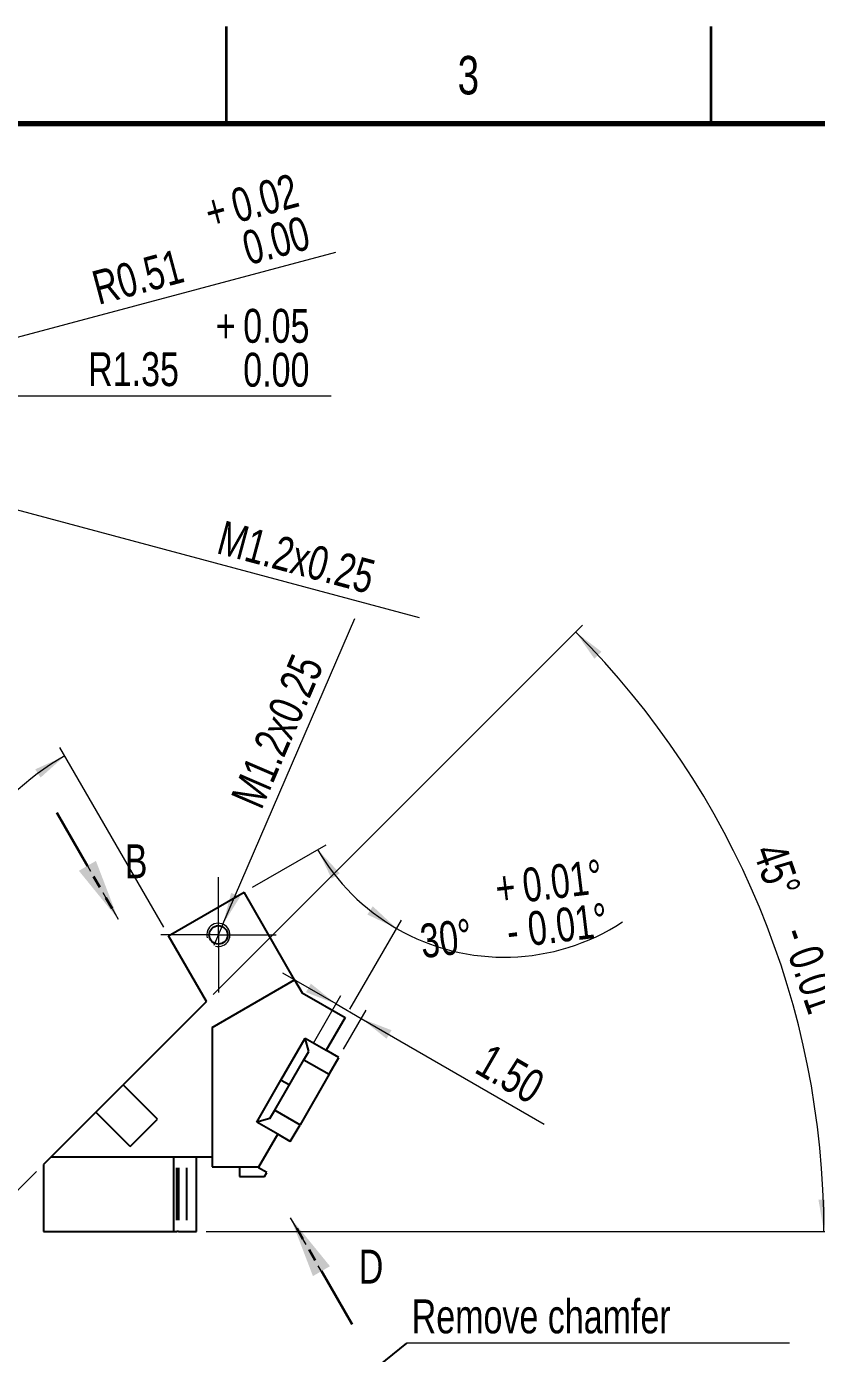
# Model space of a CAD drawing. Header units: millimetres. Extents: x 0 to 420, y 0 to 297.
# Drawn here: x 239.4 to 320.9, y 160.1 to 297 of the extents above; entities that cross this region are included whole.
import ezdxf

# ---------------------------------------------------------------- set-up
doc = ezdxf.new("R2010")
doc.units = ezdxf.units.MM
doc.linetypes.add('HIDDEN', pattern=[1.905, 1.27, -0.635])
doc.linetypes.add('PHANTOM', pattern=[12.7, 6.35, -1.27, 1.27, -1.27, 1.27, -1.27])
doc.styles.add('SLDTEXTSTYLE0', font='TXT', dxfattribs={"width": 0.75})
doc.dimstyles.new('SLDDIMSTYLE0', dxfattribs={"dimtxt": 3.5, "dimasz": 3.302, "dimexe": 0, "dimexo": 0.0625, "dimgap": 0.875, "dimtad": 1, "dimdec": 4, "dimlfac": 0.5, "dimzin": 12, "dimdsep": 46, "dimtxsty": 'SLDTEXTSTYLE0', "dimsah": 1, "dimcen": 0.09, "dimazin": 3, "dimtol": 1, "dimtp": 0.01, "dimtm": 0.01, "dimtfac": 1, "dimtofl": 0, "dimtmove": 0, "dimatfit": 3, "dimfxl": 0, "dimfrac": 2, "dimtolj": 1, "dimarcsym": 0})
doc.dimstyles.new('SLDDIMSTYLE1', dxfattribs={"dimtxt": 3.5, "dimasz": 3.302, "dimexe": 0, "dimexo": 0.0625, "dimgap": 0.875, "dimtad": 1, "dimlfac": 0.5, "dimrnd": 1e-09, "dimzin": 4, "dimdsep": 46, "dimtxsty": 'SLDTEXTSTYLE0', "dimsah": 1, "dimcen": 0.09, "dimadec": 0, "dimazin": 1, "dimtfac": 1, "dimtmove": 0, "dimatfit": 0, "dimfxl": 0, "dimfrac": 2, "dimtolj": 1, "dimtzin": 12, "dimarcsym": 0})
doc.dimstyles.new('SLDDIMSTYLE12', dxfattribs={"dimtxt": 3.5, "dimasz": 3.302, "dimexe": 0, "dimexo": 0.0625, "dimgap": 0.875, "dimtad": 1, "dimlfac": 0.5, "dimrnd": 1e-09, "dimzin": 12, "dimdsep": 46, "dimtxsty": 'SLDTEXTSTYLE0', "dimsah": 1, "dimcen": 0, "dimadec": 0, "dimazin": 3, "dimtol": 1, "dimtp": 0.05, "dimtfac": 1, "dimtofl": 0, "dimtmove": 0, "dimatfit": 3, "dimfxl": 0, "dimfrac": 2, "dimtolj": 1, "dimtzin": 0, "dimarcsym": 0})
doc.dimstyles.new('SLDDIMSTYLE13', dxfattribs={"dimtxt": 3.5, "dimasz": 3.302, "dimexe": 0, "dimexo": 0.0625, "dimgap": 0.875, "dimtad": 1, "dimlfac": 0.5, "dimrnd": 1e-09, "dimdsep": 46, "dimtxsty": 'SLDTEXTSTYLE0', "dimsah": 1, "dimcen": 0, "dimadec": 0, "dimazin": 2, "dimtol": 1, "dimtp": 0.02, "dimtfac": 1, "dimtofl": 0, "dimtmove": 1, "dimatfit": 3, "dimfxl": 0, "dimfrac": 2, "dimtolj": 1, "dimtzin": 0, "dimarcsym": 0})
doc.dimstyles.new('SLDDIMSTYLE2', dxfattribs={"dimtxt": 3.5, "dimasz": 3.302, "dimexe": 0, "dimexo": 0.0625, "dimgap": 0.875, "dimtad": 1, "dimlfac": 0.5, "dimrnd": 1e-09, "dimzin": 12, "dimdsep": 46, "dimtxsty": 'SLDTEXTSTYLE0', "dimblk1": 'NONE', "dimsah": 1, "dimcen": 0, "dimadec": 0, "dimazin": 3, "dimtfac": 1, "dimtmove": 0, "dimatfit": 3, "dimldrblk": 'NONE', "dimfxl": 0, "dimfrac": 2, "dimtolj": 1, "dimtzin": 12, "dimarcsym": 0})
doc.dimstyles.new('SLDDIMSTYLE7', dxfattribs={"dimtxt": 3.5, "dimasz": 3.302, "dimexe": 0, "dimexo": 0.0625, "dimgap": 0.875, "dimtad": 1, "dimlfac": 0.5, "dimrnd": 1e-09, "dimzin": 4, "dimdsep": 46, "dimtxsty": 'SLDTEXTSTYLE0', "dimsah": 1, "dimcen": 0.09, "dimadec": 0, "dimazin": 1, "dimtol": 1, "dimtp": 0.1, "dimtm": 0.05, "dimtfac": 1, "dimtofl": 0, "dimtmove": 0, "dimatfit": 3, "dimfxl": 0, "dimfrac": 2, "dimtolj": 1, "dimtzin": 0, "dimarcsym": 0})
doc.dimstyles.new('SLDDIMSTYLE8', dxfattribs={"dimtxt": 0.18, "dimasz": 3.302, "dimexe": 0, "dimexo": 0.0625, "dimgap": 0, "dimtad": 0, "dimtih": 1, "dimtoh": 1, "dimdec": 0, "dimrnd": 1e-09, "dimzin": 0, "dimdsep": 46, "dimtxsty": 'Standard', "dimsah": 1, "dimcen": 0.09, "dimadec": 0, "dimazin": 0, "dimtfac": 3.302, "dimtdec": 0, "dimtofl": 0, "dimtmove": 0, "dimatfit": 3, "dimfxl": 0, "dimfrac": 2, "dimtolj": 1, "dimtzin": 0, "dimarcsym": 0})

# ---------------------------------------------------------------- blocks, each defined once
blk = doc.blocks.new('_D')
at = {"color": 7, "linetype": 'Continuous', "lineweight": 0}
for p, q in [((253.52, 204.06), (242.81, 222.61)), ((240.41, 178.88), (236.54, 175.02))]:
    blk.add_line(p, q, dxfattribs=at)
at = {"color": 7, "linetype": 'Continuous', "lineweight": 18}
blk.add_arc((257.93, 196.41), 29.25, 120, 225, dxfattribs=at)
for points in [[(243.31, 221.74), (240.27, 220.36), (240.82, 219.51)], [(237.25, 175.73), (235.43, 178.53), (234.67, 177.85)]]:
    blk.add_solid(points, dxfattribs=at)
at = {"color": 7, "linetype": 'Continuous', "lineweight": 18, "char_height": 3.5, "attachment_point": 1, "rotation": 92.0479, "style": 'SLDTEXTSTYLE0'}
for s, insert in [('0.01°', (219.62, 196.46)), ('0.01°', (224.14, 196.62)), ('+', (219.72, 193.63)), ('-', (224.22, 194.43)), ('105°', (224.58, 182.88))]:
    blk.add_mtext(s, dxfattribs=dict(at, insert=insert))
blk = doc.blocks.new('_D_1')
at = {"color": 7, "linetype": 'Continuous', "lineweight": 0}
for p, q in [((258.64, 197.12), (296.74, 235.22)), ((257.91, 172.67), (322.65, 172.67))]:
    blk.add_line(p, q, dxfattribs=at)
at = {"color": 7, "linetype": 'Continuous', "lineweight": 18}
blk.add_arc((234.19, 172.67), 87.46, 0, 45, dxfattribs=at)
for points in [[(296.04, 234.51), (297.96, 231.78), (298.69, 232.49)], [(321.65, 172.67), (322.1, 175.98), (321.08, 175.96)]]:
    blk.add_solid(points, dxfattribs=at)
at = {"color": 7, "linetype": 'Continuous', "lineweight": 18, "char_height": 3.5, "attachment_point": 1, "rotation": 288.9865, "style": 'SLDTEXTSTYLE0'}
for s, insert in [('45°', (317.62, 213.05)), ('+', (324.56, 206.63)), ('-', (320.49, 204.55)), ('0.01°', (325.48, 203.95)), ('0.01°', (321.2, 202.48))]:
    blk.add_mtext(s, dxfattribs=dict(at, insert=insert))
blk = doc.blocks.new('_D_2')
at = {"color": 7, "linetype": 'Continuous', "lineweight": 0}
for p, q in [((262.68, 208.19), (270.28, 212.58)), ((272.74, 195.61), (278.05, 204.81))]:
    blk.add_line(p, q, dxfattribs=at)
at = {"color": 7, "linetype": 'Continuous', "lineweight": 18}
for start, end in [(210, 240), (240, 303.2633)]:
    blk.add_arc((288.66, 223.2), 22.23, start, end, dxfattribs=at)
for points in [[(269.41, 212.08), (270.85, 209.07), (271.69, 209.64)], [(277.55, 203.94), (275.1, 206.22), (274.53, 205.38)]]:
    blk.add_solid(points, dxfattribs=at)
at = {"color": 7, "linetype": 'Continuous', "lineweight": 18, "char_height": 3.5, "attachment_point": 1, "rotation": 6.8541, "style": 'SLDTEXTSTYLE0'}
for s, insert in [('0.01°', (290.36, 210.11)), ('+', (287.55, 209.77)), ('0.01°', (290.9, 205.62)), ('30°', (279.81, 204.34)), ('-', (288.72, 205.36))]:
    blk.add_mtext(s, dxfattribs=dict(at, insert=insert))
blk = doc.blocks.new('_D_3')
at = {"color": 7, "linetype": 'Continuous', "lineweight": 0}
for p, q in [((271.31, 196.15), (265.81, 199.32)), ((268.99, 192.12), (271.81, 197.01)), ((271.31, 196.15), (273.91, 194.65)), ((272.09, 191.49), (274.41, 195.51)), ((273.91, 194.65), (292.78, 183.75))]:
    blk.add_line(p, q, dxfattribs=at)
at = {"color": 7, "linetype": 'Continuous', "lineweight": 18}
for points in [[(271.31, 196.15), (268.71, 198.24), (268.2, 197.36)], [(273.91, 194.65), (276.52, 192.56), (277.03, 193.44)]]:
    blk.add_solid(points, dxfattribs=at)
at = {"color": 7, "linetype": 'Continuous', "lineweight": 18, "insert": (287.2, 192.18), "char_height": 3.5, "attachment_point": 1, "rotation": 330, "style": 'SLDTEXTSTYLE0'}
blk.add_mtext('1.50', dxfattribs=at)
blk = doc.blocks.new('_D_4')
at = {"color": 7, "linetype": 'Continuous', "lineweight": 0}
for q in [(273.23, 235.93), (258.69, 202.18)]:
    blk.add_line((259.64, 204.38), q, dxfattribs=at)
at = {"color": 7, "linetype": 'Continuous', "lineweight": 18}
blk.add_solid([(259.64, 204.38), (261.41, 207.21), (260.48, 207.61)], dxfattribs=at)
at = {"color": 7, "linetype": 'Continuous', "lineweight": 18, "insert": (260.38, 217.46), "char_height": 3.5, "attachment_point": 1, "rotation": 66.698, "style": 'SLDTEXTSTYLE0'}
blk.add_mtext('M1.2x0.25', dxfattribs=at)
blk = doc.blocks.new('_None')
blk = doc.blocks.new('SW_CENTERMARKSYMBOL_0')
at = {"color": 0, "linetype": 'Continuous', "lineweight": 18}
for p, q in [((0, 5), (0, 5.95)), ((0, 0), (0, 5)), ((-5, 0), (-5.95, 0)), ((0, 0), (-5, 0)), ((0, 0), (0, -5)), ((0, 0), (5, 0)), ((5, 0), (5.95, 0)), ((0, -5), (0, -5.95))]:
    blk.add_line(p, q, dxfattribs=at)
blk = doc.blocks.new('SW_PROJECTIONARROW_0')
at = {"color": 0, "linetype": 'HIDDEN', "lineweight": 18}
blk.add_line((242.48, 215.9), (248.83, 204.9), dxfattribs=at)
blk.add_line((242.48, 215.9), (248.83, 204.9), dxfattribs=at)
at = {"color": 0, "linetype": 'PHANTOM', "lineweight": 35}
blk.add_line((242.48, 215.9), (248.83, 204.9), dxfattribs=at)
at = {"color": 0, "linetype": 'Continuous', "lineweight": 25}
blk.add_solid([(248.83, 204.9), (246.53, 210.91), (244.77, 209.89)], dxfattribs=at)
blk.add_solid([(248.83, 204.9), (246.53, 210.91), (244.77, 209.89)], dxfattribs=at)
at = {"color": 0, "linetype": 'Continuous', "lineweight": 25, "insert": (249.5, 212.62), "char_height": 3.5, "attachment_point": 1, "style": 'SLDTEXTSTYLE0'}
blk.add_mtext('B', dxfattribs=at)
blk.add_mtext('B', dxfattribs=at)
blk = doc.blocks.new('SW_PROJECTIONARROW_1')
at = {"color": 0, "linetype": 'HIDDEN', "lineweight": 18}
blk.add_line((272.97, 163.08), (266.62, 174.08), dxfattribs=at)
blk.add_line((272.97, 163.08), (266.62, 174.08), dxfattribs=at)
at = {"color": 0, "linetype": 'PHANTOM', "lineweight": 35}
blk.add_line((272.97, 163.08), (266.62, 174.08), dxfattribs=at)
at = {"color": 0, "linetype": 'Continuous', "lineweight": 25}
blk.add_solid([(266.62, 174.08), (268.92, 168.07), (270.68, 169.09)], dxfattribs=at)
blk.add_solid([(266.62, 174.08), (268.92, 168.07), (270.68, 169.09)], dxfattribs=at)
at = {"color": 0, "linetype": 'Continuous', "lineweight": 25, "insert": (273.65, 170.8), "char_height": 3.5, "attachment_point": 1, "style": 'SLDTEXTSTYLE0'}
blk.add_mtext('D', dxfattribs=at)
blk.add_mtext('D', dxfattribs=at)
blk = doc.blocks.new('_D_9')
at = {"color": 7, "linetype": 'Continuous', "lineweight": 0}
for p, q in [((343.54, 152.94), (343.54, 183.95)), ((274.97, 152.94), (344.54, 152.94)), ((343.54, 152.94), (343.54, 135.14)), ((274.97, 135.14), (344.54, 135.14))]:
    blk.add_line(p, q, dxfattribs=at)
at = {"color": 7, "linetype": 'Continuous', "lineweight": 18}
for centre, start, end in [((339.01, 173.83), 63.4349, 116.5651), ((339.01, 169.7), 243.4349, 296.5651)]:
    blk.add_arc(centre, 10.12, start, end, dxfattribs=at)
for points in [[(343.54, 152.94), (343.03, 149.64), (344.05, 149.64)], [(343.54, 135.14), (344.05, 138.44), (343.03, 138.44)]]:
    blk.add_solid(points, dxfattribs=at)
at = {"color": 7, "linetype": 'Continuous', "lineweight": 18, "char_height": 3.5, "attachment_point": 1, "rotation": 90, "style": 'SLDTEXTSTYLE0'}
for s, insert in [('0.10', (334.5, 173.83)), ('0.05', (339.03, 173.83)), ('+', (334.5, 171)), ('-', (339.03, 171.64)), ('8.90', (338.97, 160.65))]:
    blk.add_mtext(s, dxfattribs=dict(at, insert=insert))
blk = doc.blocks.new('SW_NOTE_0_3')
at = {"color": 0, "linetype": 'Continuous', "lineweight": 0}
blk.add_line((39.46, 0), (0, 0), dxfattribs=at)
at = {"color": 0, "linetype": 'Continuous', "lineweight": 0, "insert": (0.49, 4.53), "char_height": 3.5, "attachment_point": 1, "style": 'SLDTEXTSTYLE0'}
blk.add_mtext('Remove chamfer', dxfattribs=at)
blk = doc.blocks.new('_D_16')
at = {"color": 7, "linetype": 'Continuous', "lineweight": 0}
for q in [(227.06, 258.88), (270.79, 258.88)]:
    blk.add_line((229.75, 258.88), q, dxfattribs=at)
at = {"color": 7, "linetype": 'Continuous', "lineweight": 18}
blk.add_solid([(229.75, 258.88), (233.06, 258.37), (233.06, 259.39)], dxfattribs=at)
at = {"color": 7, "linetype": 'Continuous', "lineweight": 18, "char_height": 3.5, "attachment_point": 1, "style": 'SLDTEXTSTYLE0'}
for s, insert in [('+', (258.9, 267.87)), ('0.05', (261.73, 267.87)), ('R1.35', (245.73, 263.4)), ('0.00', (261.73, 263.34))]:
    blk.add_mtext(s, dxfattribs=dict(at, insert=insert))
blk = doc.blocks.new('_D_17')
at = {"color": 7, "linetype": 'Continuous', "lineweight": 0}
for q in [(271.27, 273.73), (218.43, 259.61)]:
    blk.add_line((224.57, 261.25), q, dxfattribs=at)
at = {"color": 7, "linetype": 'Continuous', "lineweight": 18}
blk.add_solid([(224.57, 261.25), (221.25, 260.89), (221.51, 259.91)], dxfattribs=at)
at = {"color": 7, "linetype": 'Continuous', "lineweight": 18, "char_height": 3.5, "attachment_point": 1, "rotation": 15, "style": 'SLDTEXTSTYLE0'}
for s, insert in [('0.02', (260.19, 280.11)), ('+', (257.45, 279.38)), ('0.00', (261.36, 275.74)), ('R0.51', (245.88, 271.65))]:
    blk.add_mtext(s, dxfattribs=dict(at, insert=insert))
blk = doc.blocks.new('_D_20')
at = {"color": 7, "linetype": 'Continuous', "lineweight": 0}
for q in [(231.99, 248.85), (279.88, 236.02)]:
    blk.add_line((234.31, 248.23), q, dxfattribs=at)
at = {"color": 7, "linetype": 'Continuous', "lineweight": 18}
blk.add_solid([(234.31, 248.23), (237.37, 246.88), (237.63, 247.86)], dxfattribs=at)
at = {"color": 7, "linetype": 'Continuous', "lineweight": 18, "insert": (259.75, 246.07), "char_height": 3.5, "attachment_point": 1, "rotation": 345, "style": 'SLDTEXTSTYLE0'}
blk.add_mtext('M1.2x0.25', dxfattribs=at)

msp = doc.modelspace()

# ---------------------------------------------------------------- linework, layer by layer
at = {"color": 7, "linetype": 'Continuous', "lineweight": 35}
for p, q in [((260, 287), (260, 297)), ((310, 287), (310, 297))]:
    msp.add_line(p, q, dxfattribs=at)
at = {"color": 7, "linetype": 'Continuous', "lineweight": 70}
msp.add_line((10, 287), (410, 287), dxfattribs=at)
at = {"color": 7, "linetype": 'Continuous', "lineweight": 25}
for p, q in [((254.01692, 203.19365), (261.81114, 207.69365)), ((267.03542, 198.64493), (261.81114, 207.69365)), ((257.93327, 196.41033), (254.01692, 203.19365)), ((258.52401, 193.73087), (267.03542, 198.64493)), ((267.03542, 198.64493), (267.80826, 197.30634)), ((267.80826, 197.30634), (272.2382, 194.74872)), ((257.93327, 196.41033), (249.33824, 187.8153)), ((272.2382, 194.74872), (270.2882, 191.37122)), ((258.52401, 193.73087), (258.52401, 179.33346)), ((265.62313, 188.29109), (268.12313, 192.62122)), ((268.48916, 191.25519), (268.12313, 192.62122)), ((268.12313, 192.62122), (270.2882, 191.37122)), ((264.98916, 185.19301), (267.98916, 190.38917)), ((267.98916, 190.38917), (268.48916, 191.25519)), ((267.98916, 190.38917), (270.58724, 188.88917)), ((271.58724, 190.62122), (270.2882, 191.37122)), ((270.58724, 188.88917), (271.58724, 190.62122)), ((246.50982, 184.98688), (249.33824, 187.8153)), ((252.87378, 184.27977), (249.33824, 187.8153)), ((263.12313, 183.96096), (265.62313, 188.29109)), ((270.58724, 188.88917), (267.58724, 183.69301)), ((246.50982, 184.98688), (241.91403, 180.39109)), ((250.04535, 181.45134), (246.50982, 184.98688)), ((264.48916, 184.32699), (264.98916, 185.19301)), ((264.98916, 185.19301), (267.58724, 183.69301)), ((250.04535, 181.45134), (252.87378, 184.27977)), ((264.48916, 184.32699), (263.12313, 183.96096)), ((265.2882, 182.71096), (263.12313, 183.96096)), ((266.58724, 181.96096), (267.58724, 183.69301)), ((263.3382, 179.33346), (265.2882, 182.71096)), ((266.58724, 181.96096), (265.2882, 182.71096)), ((241.91403, 180.39109), (241.11403, 179.59109)), ((241.11403, 179.59109), (241.11403, 172.67109)), ((241.91403, 180.39109), (244.71403, 180.39109)), ((244.71403, 180.39109), (251.11403, 180.39109)), ((251.11403, 180.39109), (258.52401, 180.39109)), ((254.57208, 172.67109), (254.57208, 180.39109)), ((256.91403, 172.67109), (256.91403, 180.39109)), ((258.52401, 179.33346), (263.3382, 179.33346)), ((261.3382, 179.33346), (261.3382, 178.33346)), ((261.3382, 178.33346), (263.91555, 178.33346)), ((263.2882, 179.24686), (263.3382, 179.33346)), ((264.15422, 178.74686), (263.2882, 179.24686)), ((263.91555, 178.33346), (264.15422, 178.74686)), ((241.11403, 172.67109), (254.56778, 172.67109)), ((254.57208, 172.67109), (254.56778, 172.67109)), ((254.57208, 172.67109), (254.86405, 172.67109)), ((255.04321, 172.67109), (254.86405, 172.67109)), ((255.04321, 172.67109), (255.91403, 172.67109)), ((255.91403, 172.67109), (256.91403, 172.67109))]:
    msp.add_line(p, q, dxfattribs=at)
at = {"color": 1, "linetype": 'Continuous', "lineweight": 25}
for p, q in [((266.38646, 187.85038), (265.72583, 188.2318)), ((254.56778, 173.82909), (254.56778, 179.23309)), ((254.86405, 173.82909), (254.86405, 179.23309)), ((255.04321, 179.23309), (255.04321, 173.82909)), ((255.91403, 173.82909), (255.91403, 179.23309))]:
    msp.add_line(p, q, dxfattribs=at)
at = {"color": 7, "linetype": 'Continuous', "lineweight": 25}
msp.add_circle((259.16403, 203.27858), 0.95, dxfattribs=at)
at = {"color": 7, "linetype": 'Continuous', "lineweight": 18}
msp.add_arc((259.16403, 203.27858), 1.2, 255, 195, dxfattribs=at)

# ---------------------------------------------------------------- block references
at = {"color": 7, "linetype": 'Continuous', "lineweight": 25}
for name in ['SW_PROJECTIONARROW_0', 'SW_PROJECTIONARROW_1']:
    msp.add_blockref(name, (0, 0), dxfattribs=at)
at = {"color": 7, "linetype": 'Continuous', "lineweight": 0}
for name, p in [('SW_CENTERMARKSYMBOL_0', (259.16403, 203.27858)), ('SW_NOTE_0_3', (278.61909, 161.13499))]:
    msp.add_blockref(name, p, dxfattribs=at)

# ---------------------------------------------------------------- texts
at = {"color": 7, "linetype": 'Continuous', "lineweight": 0, "insert": (284.96004, 293.96461), "char_height": 3.96875, "attachment_point": 2, "style": 'SLDTEXTSTYLE0'}
msp.add_mtext('3', dxfattribs=at)

# ---------------------------------------------------------------- dimensions: what is measured, and where the dimension line sits
at = {"color": 7, "linetype": 'Continuous', "lineweight": 18}
for center, mpoint, dimstyle, picture, middle in [((225.54321, 261.51155), (224.56763, 261.25015), 'SLDDIMSTYLE13', '_D_17', (259.436, 270.59311)), ((227.0632100878, 258.878836607), (229.7532100878, 258.878836607), 'SLDDIMSTYLE12', '_D_16', (258.5758323135, 258.878846607))]:
    dim = msp.add_radius_dim(center=center, mpoint=mpoint, dimstyle=dimstyle, dxfattribs=at)
    dim.commit()
    dim.dimension.update_dxf_attribs({"geometry": picture, "text_midpoint": middle, "dimtype": 164})
for p1, p2, picture, middle in [((231.9907, 248.84711), (234.30892, 248.22595), '_D_20', (269.33186, 238.84159)), ((258.68934, 202.17647), (259.63872, 204.3807), '_D_4', (268.92626, 225.944))]:
    dim = msp.add_diameter_dim_2p(p1=p1, p2=p2, text='M1.2x0.25', dimstyle='SLDDIMSTYLE2', override={"dimpost": '<>'}, dxfattribs=at)
    dim.commit()
    dim.dimension.update_dxf_attribs({"geometry": picture, "text_midpoint": middle, "dimtype": 163})
for base, line1, line2, picture, middle in [((314.9943, 206.13966), ((241.11403, 172.67109), (256.91403, 172.67109)), ((257.93327, 196.41033), (241.11403, 179.59109)), '_D_1', (316.89352, 201.12497)), ((228.93281, 200.22831), ((241.11403, 179.59109), (257.93327, 196.41033)), ((254.01692, 203.19365), (257.93327, 196.41033)), '_D', (228.70125, 195.36503)), ((272.94331, 207.47715), ((261.81114, 207.69365), (254.01692, 203.19365)), ((272.2382, 194.74872), (263.2882, 179.24686)), '_D_2', (291.31532, 201.12497))]:
    dim = msp.add_angular_dim_2l(base=base, line1=line1, line2=line2, dimstyle='SLDDIMSTYLE0', dxfattribs=at)
    dim.commit()
    dim.dimension.update_dxf_attribs({"geometry": picture, "text_midpoint": middle, "dimtype": 162})
dim = msp.add_linear_dim(base=(273.91182, 194.64751), p1=(268.48916, 191.25519), p2=(271.58724, 190.62122), angle=330, dimstyle='SLDDIMSTYLE1', dxfattribs=at)
dim.commit()
dim.dimension.update_dxf_attribs({"geometry": '_D_3', "text_midpoint": (288.86532, 186.0141), "dimtype": 160})
dim = msp.add_linear_dim(base=(343.53724, 135.14216), p1=(273.97025, 152.94216), p2=(273.97025, 135.14216), angle=90, text='(<>)', dimstyle='SLDDIMSTYLE7', dxfattribs=at)
dim.commit()
dim.dimension.update_dxf_attribs({"geometry": '_D_9', "text_midpoint": (343.53724, 171.76497), "dimtype": 160})

# ---------------------------------------------------------------- leaders
at = {"color": 7, "linetype": 'Continuous', "lineweight": 0}
msp.add_leader([(268.38194, 152.94216), (278.61909, 161.13499)], dimstyle='SLDDIMSTYLE8', dxfattribs=at)

doc.saveas('drawing.dxf')
